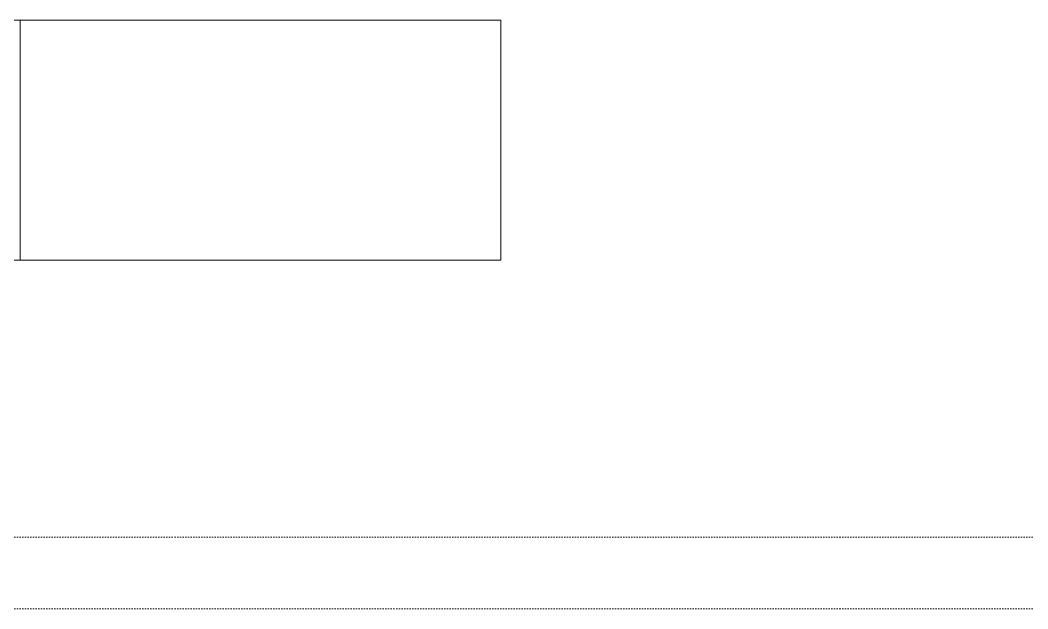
# Model space of a CAD drawing. Header units: inches. Extents: x -1205 to 1409, y -1117 to 895.
# Drawn here: x -188.3 to -112.8, y 593.8 to 637.9 of the extents above; entities that cross this region are included whole.
import ezdxf

# ---------------------------------------------------------------- set-up
doc = ezdxf.new("R2010")
doc.units = ezdxf.units.IN
doc.header["$MEASUREMENT"] = 0
doc.linetypes.add('Overhead', pattern=[0.15624999999999997, 0.09374999999999997, -0.06249999999999999])
doc.layers.add('A-GENM', color=13, linetype='Continuous', lineweight=9)
doc.layers.add('I-FURN', color=30, linetype='Continuous', lineweight=9)

# ---------------------------------------------------------------- blocks, each defined once
blk = doc.blocks.new('Opening - 31_-10_ x 98_-5439412-8TH FLOOR TELECOM PLAN')
at = {"layer": 'A-GENM', "linetype": 'Overhead'}
for p, q in [((-191.3223880597013, 2.687499999999884), (190.6776119402985, 2.687499999999884)), ((-191.3223880597013, -2.6875), (190.6776119402986, -2.6875))]:
    blk.add_line(p, q, dxfattribs=at)
blk = doc.blocks.new('Bookshelf - 36_W x 36_H x 18_D-4182768-8TH FLOOR TELECOM PLAN')
at = {"layer": 'I-FURN', "color": 53}
for p, q in [((-17.99999999999999, 0), (-17.99999999999999, 35.99999999999998)), ((-17.99999999999999, 35.99999999999998), (0, 35.99999999999998)), ((0, 35.99999999999998), (0, 0)), ((0, 0), (-17.99999999999999, 0))]:
    blk.add_line(p, q, dxfattribs=at)
blk = doc.blocks.new('18433_1 - AEO NY - CENTRAL_rvt-1-8TH FLOOR TELECOM PLAN')
at = {"color": 53, "lineweight": 9}
for name, p, rotation in [('Bookshelf - 36_W x 36_H x 18_D-4182768-8TH FLOOR TELECOM PLAN', (-188.2758494746577, 637.9471203812427), 89.99999999999997), ('Bookshelf - 36_W x 36_H x 18_D-4182768-8TH FLOOR TELECOM PLAN', (-152.2758494746578, 637.9471203812425), 89.99999999999997), ('Opening - 31_-10_ x 98_-5439412-8TH FLOOR TELECOM PLAN', (-224.9586942268024, 596.509620381243), 180)]:
    blk.add_blockref(name, p, dxfattribs=dict(at, rotation=rotation))

msp = doc.modelspace()

# ---------------------------------------------------------------- block references
at = {"lineweight": 5}
msp.add_blockref('18433_1 - AEO NY - CENTRAL_rvt-1-8TH FLOOR TELECOM PLAN', (0, 0), dxfattribs=at)

doc.saveas('drawing.dxf')
